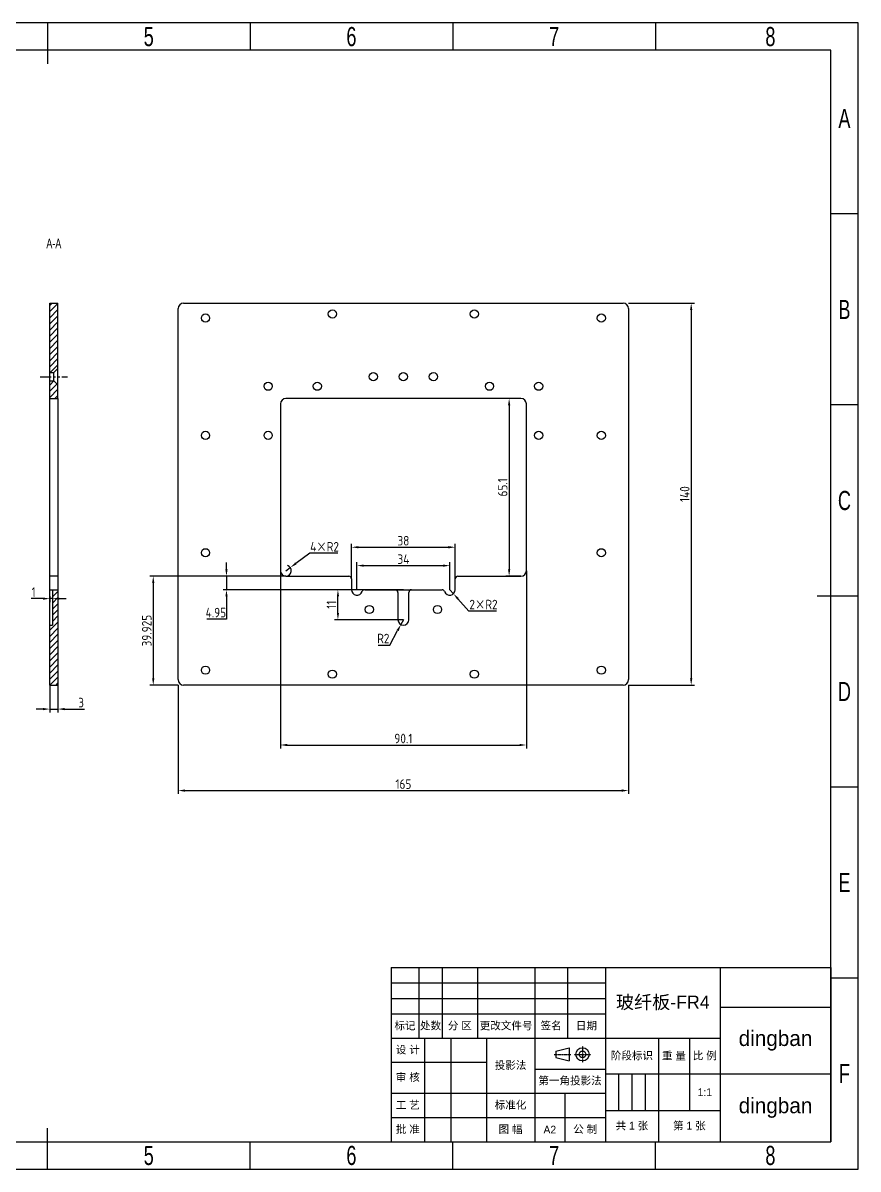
# Model space of a CAD drawing. Header units: millimetres. Extents: x 423 to 1017, y -78 to 342.
# Drawn here: x 711.2 to 1017.2, y -78.1 to 341.9 of the extents above; entities that cross this region are included whole.
import ezdxf
from ezdxf.enums import TextEntityAlignment as Align

# ---------------------------------------------------------------- set-up
doc = ezdxf.new("R2010")
doc.units = ezdxf.units.MM
doc.header["$LTSCALE"] = 0.25
doc.header["$PDMODE"] = 3
doc.header["$PDSIZE"] = 1
doc.linetypes.add('CENTER', pattern=[0.6, 0.375, -0.075, 0.075, -0.075])
doc.linetypes.add('PHANTOM2', pattern=[31.75, 15.875, -3.175, 3.175, -3.175, 3.175, -3.175])
doc.layers.get('0').update_dxf_attribs({"linetype": 'CONTINUOUS'})
doc.layers.get('Defpoints').update_dxf_attribs({"linetype": 'CONTINUOUS'})
for name, color, linetype in [('1剖面线', 2, 'CONTINUOUS'), ('2双点画线', 6, 'PHANTOM2'), ('BMQZJ_DXF_CONTINUOUS_LINE', 7, 'CONTINUOUS'), ('BMQZJ_DXF_FORMAT', 7, 'CONTINUOUS'), ('DINGBAN_DXF_CONTINUOUS_LINE', 7, 'CONTINUOUS'), ('DINGBAN_DXF_TEXT', 7, 'CONTINUOUS'), ('后壳_DXF_FORMAT', 7, 'CONTINUOUS')]:
    doc.layers.add(name, color=color, linetype=linetype)
doc.styles.get("Standard").update_dxf_attribs({"font": 'CHANGFANGSONG.TTF'})
doc.styles.add('TEXTSTYLE_2', font='CHANGFANGSONG.TTF')
doc.styles.add('字母', font='gbenor.shx', dxfattribs={"height": 3.5, "bigfont": 'gbcbig.shx'})
doc.dimstyles.new('正常', dxfattribs={"dimtxt": 3.5, "dimasz": 2.5, "dimexe": 1.25, "dimexo": 0, "dimtad": 1, "dimtoh": 1, "dimdsep": 46, "dimtxsty": '字母', "dimcen": 2.5, "dimclrd": 3, "dimclre": 3, "dimclrt": 3, "dimadec": 0, "dimazin": 0, "dimtfac": 1, "dimtmove": 0, "dimatfit": 3, "dimfxl": 1, "dimarcsym": 0})

# ---------------------------------------------------------------- blocks, each defined once
blk = doc.blocks.new('*T143')
at = {"layer": '后壳_DXF_FORMAT', "color": 0, "linetype": 'ByBlock', "lineweight": -2, "transparency": 16777216}
for p, q in [((0, 0), (161.08, 0)), ((0, 0), (0, -63.86)), ((10.19, 0), (10.19, -25.92)), ((18.7, 0), (18.7, -25.92)), ((31.66, 0), (31.66, -25.92)), ((52.6, 0), (52.6, -63.86)), ((64.62, 0), (64.62, -25.92)), ((78.5, 0), (78.5, -63.86)), ((120.58, 0), (120.58, -63.86)), ((161.08, 0), (161.08, -63.86)), ((0, -5.67), (78.5, -5.67)), ((0, -11.34), (78.5, -11.34)), ((120.58, -14.58), (161.08, -14.58)), ((0, -17.01), (78.5, -17.01)), ((0, -25.92), (120.58, -25.92)), ((12.22, -25.92), (12.22, -63.86)), ((21.94, -25.92), (21.94, -63.86)), ((34.9, -25.92), (34.9, -63.86)), ((97.94, -25.92), (97.94, -63.86)), ((109.28, -25.92), (109.28, -52.41)), ((0, -34.65), (34.9, -34.65)), ((52.6, -37.2), (78.5, -37.2)), ((78.5, -38.97), (161.08, -38.97)), ((83.36, -38.97), (83.36, -52.41)), ((88.22, -38.97), (88.22, -52.41)), ((93.08, -38.97), (93.08, -52.41)), ((0, -46.04), (78.5, -46.04)), ((63.7, -46.04), (63.7, -63.86)), ((78.5, -52.41), (120.58, -52.41)), ((0, -54.95), (78.5, -54.95)), ((0, -63.86), (161.08, -63.86))]:
    blk.add_line(p, q, dxfattribs=at)
at = {"layer": '后壳_DXF_FORMAT', "color": 3, "linetype": 'Continuous', "transparency": 16777216, "attachment_point": 5}
for s, insert, char_height, width in [('{\\fSimSun|b0|i0|c134|p2;玻纤板}-FR4', (99.54, -12.96), 4.86, 41.9817), ('标记', (5.09, -21.46), 2.835, 10.0899), ('处数', (14.45, -21.46), 2.835, 8.4202), ('分 区', (25.18, -21.46), 2.835, 12.8628), ('更改文件号', (42.13, -21.46), 2.835, 20.8349), ('签名', (58.61, -21.46), 2.835, 11.9286), ('日期', (71.56, -21.46), 2.835, 13.7787), ('设 计', (6.11, -30.28), 2.835, 12.1273), ('{\\fSimSun|b0|i0|c134|p2;阶段标识}', (88.22, -32.44), 2.835, 19.3428), ('重 量', (103.61, -32.44), 2.835, 11.2428), ('比 例', (114.93, -32.44), 2.835, 11.2017), ('投影法', (43.75, -35.98), 2.835, 17.5949), ('审 核', (6.11, -40.35), 2.835, 12.1273), ('第一角投影法', (65.55, -41.62), 2.835, 25.8045), ('1:1', (114.93, -45.69), 2.835, 11.2017), ('工 艺', (6.11, -50.5), 2.835, 12.1273), ('标准化', (43.75, -50.5), 2.835, 17.5949), ('dingban', (140.83, -51.41), 5.67, 40.4028), ('批 准', (6.11, -59.4), 2.835, 12.1273), ('图 幅', (43.75, -59.4), 2.835, 17.5949), ('A2', (58.15, -59.4), 2.835, 11.0035), ('公 制', (71.1, -59.4), 2.835, 14.7038), ('共 1 张', (88.22, -58.13), 2.835, 19.3428), ('第 1 张', (109.26, -58.13), 2.835, 22.5417)]:
    blk.add_mtext(s, dxfattribs=dict(at, insert=insert, char_height=char_height, width=width))
at = {"layer": '后壳_DXF_FORMAT', "color": 0, "linetype": 'Continuous', "transparency": 16777216, "insert": (140.83, -26.78), "char_height": 5.67, "width": 40.4028, "attachment_point": 5}
blk.add_mtext('{\\C3;dingban}', dxfattribs=at)
blk = doc.blocks.new('FIRST_ANG02_BL2', base_point=(178, 28))
at = {"layer": '后壳_DXF_FORMAT', "color": 1, "linetype": 'CENTER'}
for p, q in [((182.5, 31.75), (182.5, 24.25)), ((169.75, 28), (177.25, 28)), ((178.75, 28), (186.25, 28))]:
    blk.add_line(p, q, dxfattribs=at)
at = {"layer": '后壳_DXF_FORMAT', "color": 7, "linetype": 'Continuous'}
for p, q in [((170.5, 29.5), (176.5, 31)), ((170.5, 29.5), (170.5, 26.5)), ((170.5, 26.5), (176.5, 25)), ((176.5, 31), (176.5, 25))]:
    blk.add_line(p, q, dxfattribs=at)
for radius in [3, 1.5]:
    blk.add_circle((182.5, 28), radius, dxfattribs=at)
blk = doc.blocks.new('*D214')
at = {"layer": 'BMQZJ_DXF_CONTINUOUS_LINE', "color": 3, "lineweight": -2, "transparency": 16777216}
for p, q in [((933.13, 239.24), (957.32, 239.24)), ((956.07, 236.74), (956.07, 101.74)), ((933.13, 99.24), (957.32, 99.24))]:
    blk.add_line(p, q, dxfattribs=at)
at = {"layer": 'BMQZJ_DXF_CONTINUOUS_LINE', "color": 3, "transparency": 16777216}
for points in [[(955.66, 236.74), (956.49, 236.74), (956.07, 239.24)], [(955.66, 101.74), (956.49, 101.74), (956.07, 99.24)]]:
    blk.add_solid(points, dxfattribs=at)
at = {"layer": 'Defpoints', "color": 0, "transparency": 16777216}
for p in [(933.13, 239.24), (933.13, 99.24), (956.07, 99.24)]:
    blk.add_point(p, dxfattribs=at)
at = {"layer": 'BMQZJ_DXF_CONTINUOUS_LINE', "color": 3, "transparency": 16777216, "insert": (953.7, 169.24), "char_height": 3.5, "attachment_point": 5, "rotation": 90, "style": '字母'}
blk.add_mtext('140', dxfattribs=at)
blk = doc.blocks.new('*D215')
at = {"layer": 'BMQZJ_DXF_CONTINUOUS_LINE', "color": 3, "lineweight": -2, "transparency": 16777216}
for p, q in [((768.13, 99.24), (768.13, 59.35)), ((933.13, 99.24), (933.13, 59.35)), ((770.63, 60.6), (930.63, 60.6))]:
    blk.add_line(p, q, dxfattribs=at)
at = {"layer": 'BMQZJ_DXF_CONTINUOUS_LINE', "color": 3, "transparency": 16777216}
for points in [[(770.63, 61.02), (770.63, 60.18), (768.13, 60.6)], [(930.63, 61.02), (930.63, 60.18), (933.13, 60.6)]]:
    blk.add_solid(points, dxfattribs=at)
at = {"layer": 'Defpoints', "color": 0, "transparency": 16777216}
for p in [(768.13, 99.24), (933.13, 99.24), (933.13, 60.6)]:
    blk.add_point(p, dxfattribs=at)
at = {"layer": 'BMQZJ_DXF_CONTINUOUS_LINE', "color": 3, "transparency": 16777216, "insert": (850.63, 62.98), "char_height": 3.5, "attachment_point": 5, "style": '字母'}
blk.add_mtext('165', dxfattribs=at)
blk = doc.blocks.new('*D223')
at = {"layer": 'BMQZJ_DXF_CONTINUOUS_LINE', "color": 3, "lineweight": -2, "transparency": 16777216}
for p, q in [((721.06, 99.24), (721.06, 89.21)), ((724.06, 99.24), (724.06, 89.21)), ((718.56, 90.46), (716.06, 90.46)), ((721.06, 90.46), (724.06, 90.46)), ((726.56, 90.46), (733.82, 90.46))]:
    blk.add_line(p, q, dxfattribs=at)
at = {"layer": 'BMQZJ_DXF_CONTINUOUS_LINE', "color": 3, "transparency": 16777216}
for points in [[(718.56, 90.88), (718.56, 90.04), (721.06, 90.46)], [(726.56, 90.88), (726.56, 90.04), (724.06, 90.46)]]:
    blk.add_solid(points, dxfattribs=at)
at = {"layer": 'Defpoints', "color": 0, "transparency": 16777216}
for p in [(721.06, 99.24), (724.06, 99.24), (724.06, 90.46)]:
    blk.add_point(p, dxfattribs=at)
at = {"layer": 'BMQZJ_DXF_CONTINUOUS_LINE', "color": 3, "transparency": 16777216, "insert": (732.55, 92.83), "char_height": 3.5, "attachment_point": 5, "style": '字母'}
blk.add_mtext('3', dxfattribs=at)
blk = doc.blocks.new('*D224')
at = {"layer": 'BMQZJ_DXF_CONTINUOUS_LINE', "color": 3, "lineweight": -2, "transparency": 16777216}
for p, q in [((718.56, 130.93), (714.23, 130.93)), ((721.06, 131.84), (721.06, 129.68)), ((722.06, 130.93), (721.06, 130.93)), ((722.06, 131.84), (722.06, 129.68)), ((724.56, 130.93), (727.06, 130.93))]:
    blk.add_line(p, q, dxfattribs=at)
at = {"layer": 'BMQZJ_DXF_CONTINUOUS_LINE', "color": 3, "transparency": 16777216}
for points in [[(718.56, 131.35), (718.56, 130.52), (721.06, 130.93)], [(724.56, 131.35), (724.56, 130.52), (722.06, 130.93)]]:
    blk.add_solid(points, dxfattribs=at)
at = {"layer": 'Defpoints', "color": 0, "transparency": 16777216}
for p in [(721.06, 131.84), (721.06, 130.93), (722.06, 131.84)]:
    blk.add_point(p, dxfattribs=at)
at = {"layer": 'BMQZJ_DXF_CONTINUOUS_LINE', "color": 3, "transparency": 16777216, "insert": (715.15, 133.31), "char_height": 3.5, "attachment_point": 5, "style": '字母'}
blk.add_mtext('1', dxfattribs=at)
blk = doc.blocks.new('*D225')
at = {"layer": 'BMQZJ_DXF_CONTINUOUS_LINE', "color": 3, "lineweight": -2, "transparency": 16777216}
for p, q in [((805.58, 141.17), (805.58, 76.05)), ((895.68, 141.17), (895.68, 76.05)), ((808.08, 77.3), (893.18, 77.3))]:
    blk.add_line(p, q, dxfattribs=at)
at = {"layer": 'BMQZJ_DXF_CONTINUOUS_LINE', "color": 3, "transparency": 16777216}
for points in [[(808.08, 77.72), (808.08, 76.89), (805.58, 77.3)], [(893.18, 77.72), (893.18, 76.89), (895.68, 77.3)]]:
    blk.add_solid(points, dxfattribs=at)
at = {"layer": 'Defpoints', "color": 0, "transparency": 16777216}
for p in [(805.58, 141.17), (895.68, 141.17), (895.68, 77.3)]:
    blk.add_point(p, dxfattribs=at)
at = {"layer": 'BMQZJ_DXF_CONTINUOUS_LINE', "color": 3, "transparency": 16777216, "insert": (850.63, 79.68), "char_height": 3.5, "attachment_point": 5, "style": '字母'}
blk.add_mtext('90.1', dxfattribs=at)
blk = doc.blocks.new('*D226')
at = {"layer": 'BMQZJ_DXF_CONTINUOUS_LINE', "color": 3, "lineweight": -2, "transparency": 16777216}
for p, q in [((893.68, 204.27), (888.13, 204.27)), ((889.38, 201.77), (889.38, 141.67)), ((893.68, 139.17), (888.13, 139.17))]:
    blk.add_line(p, q, dxfattribs=at)
at = {"layer": 'BMQZJ_DXF_CONTINUOUS_LINE', "color": 3, "transparency": 16777216}
for points in [[(888.96, 201.77), (889.79, 201.77), (889.38, 204.27)], [(888.96, 141.67), (889.79, 141.67), (889.38, 139.17)]]:
    blk.add_solid(points, dxfattribs=at)
at = {"layer": 'Defpoints', "color": 0, "transparency": 16777216}
for p in [(893.68, 204.27), (889.38, 139.17), (893.68, 139.17)]:
    blk.add_point(p, dxfattribs=at)
at = {"layer": 'BMQZJ_DXF_CONTINUOUS_LINE', "color": 3, "transparency": 16777216, "insert": (887, 171.72), "char_height": 3.5, "attachment_point": 5, "rotation": 90, "style": '字母'}
blk.add_mtext('65.1', dxfattribs=at)
blk = doc.blocks.new('*D237')
at = {"layer": 'BMQZJ_DXF_CONTINUOUS_LINE', "color": 3, "lineweight": -2, "transparency": 16777216}
for p, q in [((807.58, 139.17), (757.73, 139.17)), ((758.98, 136.67), (758.98, 101.74)), ((768.13, 99.24), (757.73, 99.24))]:
    blk.add_line(p, q, dxfattribs=at)
at = {"layer": 'BMQZJ_DXF_CONTINUOUS_LINE', "color": 3, "transparency": 16777216}
for points in [[(758.57, 136.67), (759.4, 136.67), (758.98, 139.17)], [(758.57, 101.74), (759.4, 101.74), (758.98, 99.24)]]:
    blk.add_solid(points, dxfattribs=at)
at = {"layer": 'Defpoints', "color": 0, "transparency": 16777216}
for p in [(807.58, 139.17), (758.98, 99.24), (768.13, 99.24)]:
    blk.add_point(p, dxfattribs=at)
at = {"layer": 'BMQZJ_DXF_CONTINUOUS_LINE', "color": 3, "transparency": 16777216, "insert": (756.61, 119.21), "char_height": 3.5, "attachment_point": 5, "rotation": 90, "style": '字母'}
blk.add_mtext('39.925', dxfattribs=at)
blk = doc.blocks.new('*D240')
at = {"layer": 'BMQZJ_DXF_CONTINUOUS_LINE', "color": 3, "lineweight": -2, "transparency": 16777216}
for p, q in [((831.63, 138.17), (831.63, 151.02)), ((834.13, 149.77), (867.13, 149.77)), ((869.63, 138.17), (869.63, 151.02))]:
    blk.add_line(p, q, dxfattribs=at)
at = {"layer": 'BMQZJ_DXF_CONTINUOUS_LINE', "color": 3, "transparency": 16777216}
for points in [[(834.13, 150.19), (834.13, 149.36), (831.63, 149.77)], [(867.13, 150.19), (867.13, 149.36), (869.63, 149.77)]]:
    blk.add_solid(points, dxfattribs=at)
at = {"layer": 'Defpoints', "color": 0, "transparency": 16777216}
for p in [(869.63, 149.77), (831.63, 138.17), (869.63, 138.17)]:
    blk.add_point(p, dxfattribs=at)
at = {"layer": 'BMQZJ_DXF_CONTINUOUS_LINE', "color": 3, "transparency": 16777216, "insert": (850.63, 152.15), "char_height": 3.5, "attachment_point": 5, "style": '字母'}
blk.add_mtext('38', dxfattribs=at)
blk = doc.blocks.new('*D242')
at = {"layer": 'BMQZJ_DXF_CONTINUOUS_LINE', "color": 3, "lineweight": -2, "transparency": 16777216}
for p, q in [((785.81, 141.67), (785.81, 144.17)), ((807.58, 139.17), (784.56, 139.17)), ((785.81, 139.17), (785.81, 134.22)), ((836.45, 134.22), (784.56, 134.22)), ((785.81, 131.72), (785.81, 123.44)), ((785.81, 123.44), (778.64, 123.44))]:
    blk.add_line(p, q, dxfattribs=at)
at = {"layer": 'BMQZJ_DXF_CONTINUOUS_LINE', "color": 3, "transparency": 16777216}
for points in [[(785.4, 141.67), (786.23, 141.67), (785.81, 139.17)], [(785.4, 131.72), (786.23, 131.72), (785.81, 134.22)]]:
    blk.add_solid(points, dxfattribs=at)
at = {"layer": 'Defpoints', "color": 0, "transparency": 16777216}
for p in [(785.81, 139.17), (807.58, 139.17), (836.45, 134.22)]:
    blk.add_point(p, dxfattribs=at)
at = {"layer": 'BMQZJ_DXF_CONTINUOUS_LINE', "color": 3, "transparency": 16777216, "insert": (781.92, 125.82), "char_height": 3.5, "attachment_point": 5, "style": '字母'}
blk.add_mtext('4.95', dxfattribs=at)
blk = doc.blocks.new('*D243')
at = {"layer": 'BMQZJ_DXF_CONTINUOUS_LINE', "color": 3, "lineweight": -2, "transparency": 16777216}
for p, q in [((850.63, 134.22), (825.39, 134.22)), ((826.64, 125.72), (826.64, 131.72)), ((850.63, 123.22), (825.39, 123.22))]:
    blk.add_line(p, q, dxfattribs=at)
at = {"layer": 'BMQZJ_DXF_CONTINUOUS_LINE', "color": 3, "transparency": 16777216}
for points in [[(826.23, 131.72), (827.06, 131.72), (826.64, 134.22)], [(826.23, 125.72), (827.06, 125.72), (826.64, 123.22)]]:
    blk.add_solid(points, dxfattribs=at)
at = {"layer": 'Defpoints', "color": 0, "transparency": 16777216}
for p in [(826.64, 134.22), (850.63, 134.22), (850.63, 123.22)]:
    blk.add_point(p, dxfattribs=at)
at = {"layer": 'BMQZJ_DXF_CONTINUOUS_LINE', "color": 3, "transparency": 16777216, "insert": (824.27, 128.72), "char_height": 3.5, "attachment_point": 5, "rotation": 90, "style": '字母'}
blk.add_mtext('11', dxfattribs=at)
blk = doc.blocks.new('*D244')
at = {"layer": 'BMQZJ_DXF_CONTINUOUS_LINE', "color": 3, "lineweight": -2, "transparency": 16777216}
for p, q in [((850.63, 123.22), (849.69, 121.45)), ((845.72, 113.93), (848.52, 119.24)), ((841.42, 113.93), (845.72, 113.93))]:
    blk.add_line(p, q, dxfattribs=at)
at = {"layer": 'BMQZJ_DXF_CONTINUOUS_LINE', "color": 3, "transparency": 16777216}
blk.add_solid([(848.16, 119.43), (848.89, 119.04), (849.69, 121.45)], dxfattribs=at)
at = {"layer": 'Defpoints', "color": 0, "transparency": 16777216}
for p in [(850.63, 123.22), (849.69, 121.45)]:
    blk.add_point(p, dxfattribs=at)
at = {"layer": 'BMQZJ_DXF_CONTINUOUS_LINE', "color": 3, "transparency": 16777216, "insert": (843.26, 116.31), "char_height": 3.5, "attachment_point": 5, "style": '字母'}
blk.add_mtext('R2', dxfattribs=at)
blk = doc.blocks.new('*D245')
at = {"layer": 'BMQZJ_DXF_CONTINUOUS_LINE', "color": 3, "lineweight": -2, "transparency": 16777216}
for p, q in [((867.63, 134.22), (868.96, 132.73)), ((874.63, 126.4), (870.63, 130.87)), ((884.69, 126.4), (874.63, 126.4))]:
    blk.add_line(p, q, dxfattribs=at)
at = {"layer": 'BMQZJ_DXF_CONTINUOUS_LINE', "color": 3, "transparency": 16777216}
blk.add_solid([(870.94, 131.14), (870.32, 130.59), (868.96, 132.73)], dxfattribs=at)
at = {"layer": 'Defpoints', "color": 0, "transparency": 16777216}
for p in [(867.63, 134.22), (868.96, 132.73)]:
    blk.add_point(p, dxfattribs=at)
at = {"layer": 'BMQZJ_DXF_CONTINUOUS_LINE', "color": 3, "transparency": 16777216, "insert": (879.97, 128.77), "char_height": 3.5, "attachment_point": 5, "style": '字母'}
blk.add_mtext('2{\\fMS Gothic|b0|i0|c128|p49;\\W0.8;×}R2', dxfattribs=at)
blk = doc.blocks.new('*D254')
at = {"layer": 'BMQZJ_DXF_CONTINUOUS_LINE', "color": 3, "lineweight": -2, "transparency": 16777216}
for p, q in [((833.63, 134.22), (833.63, 144.28)), ((836.13, 143.03), (865.13, 143.03)), ((867.63, 134.22), (867.63, 144.28))]:
    blk.add_line(p, q, dxfattribs=at)
at = {"layer": 'BMQZJ_DXF_CONTINUOUS_LINE', "color": 3, "transparency": 16777216}
for points in [[(836.13, 143.45), (836.13, 142.61), (833.63, 143.03)], [(865.13, 143.45), (865.13, 142.61), (867.63, 143.03)]]:
    blk.add_solid(points, dxfattribs=at)
at = {"layer": 'Defpoints', "color": 0, "transparency": 16777216}
for p in [(867.63, 143.03), (833.63, 134.22), (867.63, 134.22)]:
    blk.add_point(p, dxfattribs=at)
at = {"layer": 'BMQZJ_DXF_CONTINUOUS_LINE', "color": 3, "transparency": 16777216, "insert": (850.63, 145.41), "char_height": 3.5, "attachment_point": 5, "style": '字母'}
blk.add_mtext('34', dxfattribs=at)
blk = doc.blocks.new('*D255')
at = {"layer": 'BMQZJ_DXF_CONTINUOUS_LINE', "color": 3, "lineweight": -2, "transparency": 16777216}
for p, q in [((816.31, 147.56), (811.21, 143.83)), ((826.58, 147.56), (816.31, 147.56)), ((807.58, 141.17), (809.19, 142.35))]:
    blk.add_line(p, q, dxfattribs=at)
blk.add_arc((807.58, 141.17), 2, 270, 72.0324, dxfattribs=at)
at = {"layer": 'BMQZJ_DXF_CONTINUOUS_LINE', "color": 3, "transparency": 16777216}
blk.add_solid([(810.96, 144.16), (811.45, 143.49), (809.19, 142.35)], dxfattribs=at)
at = {"layer": 'Defpoints', "color": 0, "transparency": 16777216}
for p in [(807.58, 141.17), (809.19, 142.35)]:
    blk.add_point(p, dxfattribs=at)
at = {"layer": 'BMQZJ_DXF_CONTINUOUS_LINE', "color": 3, "transparency": 16777216, "insert": (821.75, 149.94), "char_height": 3.5, "attachment_point": 5, "style": '字母'}
blk.add_mtext('4{\\fMS Gothic|b0|i0|c128|p49;\\W0.8;×}R2', dxfattribs=at)

msp = doc.modelspace()

# ---------------------------------------------------------------- hatches: boundary and pattern name
at = {"layer": '1剖面线'}
h = msp.add_hatch(dxfattribs=at)
h.set_pattern_fill('ANSI31', color=256, scale=0.5)
h.set_pattern_definition([(45, (523.5915, 99.2428), (-1.122532, 1.122532), [])])
h.paths.add_polyline_path([(724.0618, 239.2428), (721.0618, 239.2428), (721.0618, 213.7678), (722.5618, 213.7678), (724.0618, 215.2678)])
h.paths.add_polyline_path([(724.0618, 209.2678), (722.5618, 210.7678), (721.0618, 210.7678), (721.0618, 204.2678), (724.0618, 204.2678)])
h.paths.add_polyline_path([(724.0618, 134.2178), (722.0618, 134.2178), (722.0618, 121.2178), (721.0618, 121.2178), (721.0618, 99.2428), (724.0618, 99.2428)])

# ---------------------------------------------------------------- linework, layer by layer
at = {"layer": '2双点画线'}
msp.add_line((717.5618, 212.2678), (727.5618, 212.2678), dxfattribs=at)
at = {"layer": 'BMQZJ_DXF_FORMAT', "color": 1, "linetype": 'Continuous'}
for p, q in [((1017.2074, 341.9009), (423.2074, 341.9009)), ((794.4574, 341.9009), (794.4574, 331.9009)), ((868.7074, 341.9009), (868.7074, 331.9009)), ((942.9574, 341.9009), (942.9574, 331.9009)), ((1017.2074, -78.0991), (1017.2074, 341.9009)), ((1017.2074, 271.9009), (1007.2074, 271.9009)), ((1017.2074, 201.9009), (1007.2074, 201.9009)), ((1017.2074, 61.9009), (1007.2074, 61.9009)), ((1017.2074, -8.0991), (1007.2074, -8.0991)), ((794.4574, -78.0991), (794.4574, -68.0991)), ((868.7074, -78.0991), (868.7074, -68.0991)), ((942.9574, -78.0991), (942.9574, -68.0991)), ((423.2074, -78.0991), (1017.2074, -78.0991))]:
    msp.add_line(p, q, dxfattribs=at)
at = {"layer": 'BMQZJ_DXF_FORMAT', "color": 7, "linetype": 'Continuous'}
for p, q in [((720.2074, 341.9009), (720.2074, 326.9009)), ((1007.2074, 331.9009), (448.2074, 331.9009)), ((1007.2074, -68.0991), (1007.2074, 331.9009)), ((1017.2074, 131.9009), (1002.2074, 131.9009)), ((720.2074, -78.0991), (720.2074, -63.0991)), ((448.2074, -68.0991), (1007.2074, -68.0991))]:
    msp.add_line(p, q, dxfattribs=at)
at = {"layer": 'DINGBAN_DXF_CONTINUOUS_LINE', "color": 7, "linetype": 'Continuous'}
for p, q in [((721.0618, 204.2678), (721.0618, 239.2428)), ((721.0618, 239.2428), (724.0618, 239.2428)), ((724.0618, 204.2678), (724.0618, 239.2428)), ((768.1252, 101.2428), (768.1252, 237.2428)), ((770.1252, 239.2428), (931.1252, 239.2428)), ((933.1252, 237.2428), (933.1252, 101.2428)), ((724.0618, 215.2678), (722.5618, 213.7678)), ((721.0618, 213.7678), (722.5618, 213.7678)), ((721.0618, 210.7678), (722.5618, 210.7678)), ((722.5618, 210.7678), (722.5618, 213.7678)), ((724.0618, 209.2678), (722.5618, 210.7678)), ((721.0618, 123.2178), (721.0618, 204.2678)), ((721.0618, 204.2678), (724.0618, 204.2678)), ((724.0618, 204.2678), (724.0618, 134.2178)), ((805.5752, 202.2678), (805.5752, 141.1678)), ((893.6752, 204.2678), (807.5752, 204.2678)), ((895.6752, 141.1678), (895.6752, 202.2678)), ((724.0618, 139.1678), (721.0618, 139.1678)), ((807.5752, 139.1678), (830.6252, 139.1678)), ((870.6252, 139.1678), (893.6752, 139.1678)), ((831.6252, 138.1678), (831.6252, 134.2178)), ((869.6252, 134.2178), (869.6252, 138.1678)), ((721.0618, 134.2178), (722.0618, 134.2178)), ((722.0618, 134.2178), (724.0618, 134.2178)), ((722.0618, 134.2178), (722.0618, 121.2178)), ((724.0618, 134.2178), (724.0618, 99.2428)), ((836.4536, 134.2178), (864.7968, 134.2178)), ((848.6252, 133.2178), (848.6252, 123.2178)), ((852.6252, 123.2178), (852.6252, 133.2178)), ((721.0618, 99.2428), (721.0618, 123.2178)), ((721.0618, 121.2178), (722.0618, 121.2178)), ((721.0618, 99.2428), (724.0618, 99.2428)), ((931.1252, 99.2428), (770.1252, 99.2428))]:
    msp.add_line(p, q, dxfattribs=at)
for centre in [(778.1252, 233.7428), (824.6252, 235.2428), (876.6252, 235.2428), (923.1252, 233.7428), (801.0752, 208.7678), (819.0752, 208.7678), (839.6252, 212.2678), (850.6252, 212.2678), (861.6252, 212.2678), (882.1752, 208.7678), (900.1752, 208.7678), (778.1252, 190.7428), (801.0752, 190.7678), (900.1752, 190.7678), (923.1252, 190.7428), (778.1252, 147.7428), (923.1252, 147.7428), (838.1252, 126.9678), (863.1252, 126.9678), (778.1252, 104.7428), (923.1252, 104.7428), (824.6252, 103.2428), (876.6252, 103.2428)]:
    msp.add_circle(centre, 1.5, dxfattribs=at)
for centre, radius, start, end in [((770.1252, 237.2428), 2, 90, 180), ((931.1252, 237.2428), 2, 0, 90), ((807.5752, 202.2678), 2, 90, 180), ((893.6752, 202.2678), 2, 0, 90), ((807.5752, 141.1678), 2, 180, 270), ((830.6252, 138.1678), 1, 0, 90), ((870.6252, 138.1678), 1, 90, 180), ((893.6752, 141.1678), 2, 270, 0), ((833.6252, 134.2178), 2, 180, 340.528779), ((836.4536, 133.2178), 1, 90, 160.528779), ((847.6252, 133.2178), 1, 0, 90), ((853.6252, 133.2178), 1, 90, 180), ((864.7968, 133.2178), 1, 19.471221, 90), ((867.6252, 134.2178), 2, 199.471221, 0), ((850.6252, 123.2178), 2, 180, 0), ((770.1252, 101.2428), 2, 180, 270), ((931.1252, 101.2428), 2, 270, 0)]:
    msp.add_arc(centre, radius, start, end, dxfattribs=at)

# ---------------------------------------------------------------- block references
msp.add_blockref('*T143', (846.1303, -4.2418))
at = {"layer": '后壳_DXF_FORMAT', "color": 1, "linetype": 'Continuous', "xscale": 0.8099999999999999, "yscale": 0.8099999999999999, "zscale": 0.8099999999999999}
msp.add_blockref('FIRST_ANG02_BL2', (912.5914, -36.0537), dxfattribs=at)

# ---------------------------------------------------------------- texts
at = {"layer": 'BMQZJ_DXF_FORMAT', "color": 3, "linetype": 'Continuous', "style": 'TEXTSTYLE_2', "width": 0.707}
for s, p in [('5', (757.3324, 333.4009)), ('6', (831.5824, 333.4009)), ('7', (905.8324, 333.4009)), ('8', (985.0824, 333.4009)), ('A', (1012.2074, 303.4009)), ('B', (1012.2074, 233.4009)), ('C', (1012.2074, 163.4009)), ('D', (1012.2074, 93.4009)), ('E', (1012.2074, 23.4009)), ('F', (1012.2074, -46.5991)), ('5', (757.3324, -76.5991)), ('6', (831.5824, -76.5991)), ('7', (905.8324, -76.5991)), ('8', (985.0824, -76.5991))]:
    msp.add_text(s, height=7, dxfattribs=at).set_placement(p, align=Align.CENTER)
at = {"layer": 'DINGBAN_DXF_TEXT', "linetype": 'Continuous', "width": 0.7}
msp.add_text('A-A', height=3.5, dxfattribs=at).set_placement((722.5618, 259.3489), align=Align.CENTER)

# ---------------------------------------------------------------- dimensions: what is measured, and where the dimension line sits
at = {"layer": 'BMQZJ_DXF_CONTINUOUS_LINE'}
for base, p1, p2, picture, middle in [((956.0733, 99.2428), (933.1252, 239.2428), (933.1252, 99.2428), '*D214', (953.6983, 169.2428)), ((889.3781, 139.1678), (893.6752, 204.2678), (893.6752, 139.1678), '*D226', (887.0031, 171.7178)), ((826.6449, 134.2178), (850.6252, 123.2178), (850.6252, 134.2178), '*D243', (824.2699, 128.7178))]:
    dim = msp.add_linear_dim(base=base, p1=p1, p2=p2, angle=90, dimstyle='正常', dxfattribs=at)
    dim.commit()
    dim.dimension.update_dxf_attribs({"geometry": picture, "text_midpoint": middle})
dim = msp.add_radius_dim(center=(807.5752, 141.1678), mpoint=(809.1887, 142.3496), text='4{\\fMS Gothic|b0|i0|c128|p49;\\W0.8;×}<>', dimstyle='正常', dxfattribs=at)
dim.commit()
dim.dimension.update_dxf_attribs({"geometry": '*D255', "text_midpoint": (821.7539, 147.5626), "dimtype": 164})
for base, p1, p2, picture, middle in [((869.6252, 149.7723), (831.6252, 138.1678), (869.6252, 138.1678), '*D240', (850.6252, 149.7723)), ((867.6252, 143.0314), (833.6252, 134.2178), (867.6252, 134.2178), '*D254', (850.6252, 143.0314)), ((895.6752, 77.3027), (805.5752, 141.1678), (895.6752, 141.1678), '*D225', (850.6252, 77.3027)), ((724.0618, 90.4592), (721.0618, 99.2428), (724.0618, 99.2428), '*D223', (732.5505, 90.4592)), ((933.1252, 60.6006), (768.1252, 99.2428), (933.1252, 99.2428), '*D215', (850.6252, 60.6006))]:
    dim = msp.add_linear_dim(base=base, p1=p1, p2=p2, dimstyle='正常', dxfattribs=at)
    dim.commit()
    dim.dimension.update_dxf_attribs({"geometry": picture, "text_midpoint": middle, "dimtype": 160})
dim = msp.add_linear_dim(base=(785.8146, 139.1678), p1=(836.4536, 134.2178), p2=(807.5752, 139.1678), angle=90, dimstyle='正常', dxfattribs=at)
dim.commit()
dim.dimension.update_dxf_attribs({"geometry": '*D242', "text_midpoint": (781.9158, 123.4402), "dimtype": 160})
dim = msp.add_linear_dim(base=(758.9836, 99.2428), p1=(807.5752, 139.1678), p2=(768.1252, 99.2428), angle=90, dimstyle='正常', override={"dimdec": 3}, dxfattribs=at)
dim.commit()
dim.dimension.update_dxf_attribs({"geometry": '*D237', "text_midpoint": (756.6086, 119.2053)})
dim = msp.add_linear_dim(base=(721.0618, 130.9332), p1=(722.0618, 131.8378), p2=(721.0618, 131.8378), dimstyle='正常', dxfattribs=at)
dim.commit()
dim.dimension.update_dxf_attribs({"geometry": '*D224', "text_midpoint": (715.1451, 133.3082)})
dim = msp.add_radius_dim(center=(867.6252, 134.2178), mpoint=(868.9596, 132.728), text='2{\\fMS Gothic|b0|i0|c128|p49;\\W0.8;×}<>', dimstyle='正常', dxfattribs=at)
dim.commit()
dim.dimension.update_dxf_attribs({"geometry": '*D245', "text_midpoint": (879.9706, 128.7716)})
dim = msp.add_radius_dim(center=(850.6252, 123.2178), mpoint=(849.6915, 121.4491), dimstyle='正常', dxfattribs=at)
dim.commit()
dim.dimension.update_dxf_attribs({"geometry": '*D244', "text_midpoint": (843.2606, 116.3073)})

doc.saveas('drawing.dxf')
